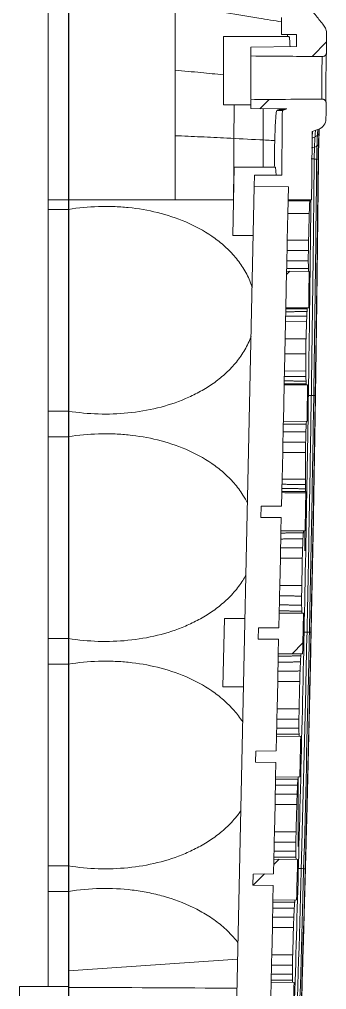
# Model space of a CAD drawing. Header units: millimetres. Extents: x -2408 to -1447, y -915 to -594.
# Drawn here: x -1478 to -1455.5, y -837.3 to -766.4 of the extents above; entities that cross this region are included whole.
import ezdxf

# ---------------------------------------------------------------- set-up
doc = ezdxf.new("R2010")
doc.units = ezdxf.units.MM
doc.layers.get('0').update_dxf_attribs({"linetype": 'CONTINUOUS'})
doc.layers.add('5', color=7, linetype='CONTINUOUS', true_color=0xffffff)

# ---------------------------------------------------------------- blocks, each defined once
blk = doc.blocks.new('HATCH9')
at = {"color": 2, "linetype": 'Continuous'}
for p, q in [((754.176, 1061.728), (755.243, 1062.795)), ((750.342, 1057.894), (751.015, 1058.567)), ((752.3, 1045.709), (752.54, 1045.95)), ((752.704, 1017.829), (753.501, 1018.627)), ((751.355, 1002.338), (751.75, 1002.733)), ((749.839, 1000.823), (750.668, 1001.652))]:
    blk.add_line(p, q, dxfattribs=at)

msp = doc.modelspace()

# ---------------------------------------------------------------- linework, layer by layer
at = {"color": 1}
msp.add_line((-1474.401, -661.446, 35), (-1474.401, -877.517, 35), dxfattribs=at)
at = {"layer": '5', "color": 7, "linetype": 'Continuous', "lineweight": 5}
for p, q in [((-1475.901, -779.594, 35), (-1475.901, -761.247, 35)), ((-1474.401, -779.594, 35), (-1474.401, -761.246, 35)), ((-1458.801, -766.25, 35), (-1458.801, -767.494, 35)), ((-1458.801, -767.494, 35), (-1457.708, -767.494, 35)), ((-1458.255, -767.645, 35), (-1463.067, -767.645, 35)), ((-1463.067, -767.645, 35), (-1463.067, -772.645, 35)), ((-1457.714, -768.38, 35), (-1461.067, -768.41, 35)), ((-1461.067, -769.061, 35), (-1461.067, -768.41, 35)), ((-1461.067, -772.91, 35), (-1461.067, -772.258, 35)), ((-1463.067, -772.645, 35), (-1461.067, -772.645, 35)), ((-1461.067, -772.91, 35), (-1458.429, -772.933, 35)), ((-1459.154, -773.05, 35), (-1459.152, -773.049, 35)), ((-1458.822, -772.929, 35), (-1459.152, -773.049, 35)), ((-1459.029, -773.054, 35), (-1458.689, -772.931, 35)), ((-1458.906, -773.051, 35), (-1458.577, -772.931, 35)), ((-1458.82, -773.052, 35), (-1458.491, -772.932, 35)), ((-1458.749, -773.049, 35), (-1458.429, -772.933, 35)), ((-1456.562, -774.594, 35), (-1456.08, -774.419, 35)), ((-1462.38, -782.194, 35), (-1462.271, -777.194, 35)), ((-1459.267, -777.194, 35), (-1462.271, -777.194, 35)), ((-1460.801, -778.603, 35), (-1460.783, -777.786, 35)), ((-1460.783, -777.786, 35), (-1458.791, -777.768, 35)), ((-1462.286, -846.786, 35), (-1460.801, -778.603, 35)), ((-1458.301, -778.625, 35), (-1460.801, -778.603, 35)), ((-1458.322, -779.59, 35), (-1458.301, -778.625, 35)), ((-1474.401, -779.594, 35), (-1475.901, -779.594, 35)), ((-1475.901, -780.281, 35), (-1475.901, -779.594, 35)), ((-1474.401, -779.594, 35), (-1474.401, -780.281, 35)), ((-1474.401, -779.594, 35), (-1466.593, -779.594, 35)), ((-1456.609, -779.575, 35), (-1458.322, -779.59, 35)), ((-1474.401, -780.281, 35), (-1475.901, -780.281, 35)), ((-1475.901, -795.032, 35), (-1475.901, -780.281, 35)), ((-1474.401, -780.281, 35), (-1474.401, -795.032, 35)), ((-1458.386, -782.542, 35), (-1458.344, -780.592, 35)), ((-1456.777, -780.585, 35), (-1458.344, -780.592, 35)), ((-1462.38, -782.194, 35), (-1460.879, -782.194, 35)), ((-1456.829, -782.535, 35), (-1458.386, -782.542, 35)), ((-1458.494, -787.49, 35), (-1458.435, -784.799, 35)), ((-1458.435, -784.799, 35), (-1456.786, -784.813, 35)), ((-1456.82, -787.475, 35), (-1458.494, -787.49, 35)), ((-1458.543, -789.744, 35), (-1458.516, -788.492, 35)), ((-1456.974, -788.485, 35), (-1458.516, -788.492, 35)), ((-1458.567, -790.844, 35), (-1458.543, -789.744, 35)), ((-1458.543, -789.744, 35), (-1457.015, -789.744, 35)), ((-1458.594, -792.096, 35), (-1458.567, -790.844, 35)), ((-1457.031, -790.844, 35), (-1458.567, -790.844, 35)), ((-1457.025, -792.103, 35), (-1458.594, -792.096, 35)), ((-1458.675, -795.79, 35), (-1458.616, -793.099, 35)), ((-1458.616, -793.099, 35), (-1456.9, -793.114, 35)), ((-1456.907, -793.582, 35), (-1456.852, -793.582, 35)), ((-1474.401, -795.032, 35), (-1475.901, -795.032, 35)), ((-1475.901, -796.906, 35), (-1475.901, -795.032, 35)), ((-1474.401, -795.032, 35), (-1474.401, -796.906, 35)), ((-1456.941, -795.775, 35), (-1458.675, -795.79, 35)), ((-1474.401, -796.906, 35), (-1475.901, -796.906, 35)), ((-1475.901, -811.657, 35), (-1475.901, -796.906, 35)), ((-1474.401, -796.906, 35), (-1474.401, -811.657, 35)), ((-1458.766, -799.996, 35), (-1458.724, -798.046, 35)), ((-1457.048, -798.054, 35), (-1458.724, -798.046, 35)), ((-1457.052, -800.004, 35), (-1458.766, -799.996, 35)), ((-1458.81, -801.972, 35), (-1458.788, -800.994, 35)), ((-1460.328, -802.803, 35), (-1460.31, -801.986, 35)), ((-1458.81, -801.972, 35), (-1460.31, -801.986, 35)), ((-1458.828, -802.816, 35), (-1460.328, -802.803, 35)), ((-1458.849, -803.79, 35), (-1458.828, -802.816, 35)), ((-1457.08, -803.774, 35), (-1458.849, -803.79, 35)), ((-1458.936, -807.794, 35), (-1458.893, -805.794, 35)), ((-1457.286, -805.794, 35), (-1458.893, -805.794, 35)), ((-1457.325, -807.794, 35), (-1458.936, -807.794, 35)), ((-1459.003, -810.872, 35), (-1458.98, -809.799, 35)), ((-1458.98, -809.799, 35), (-1457.199, -809.814, 35)), ((-1463.098, -815.194, 35), (-1462.99, -810.194, 35)), ((-1461.489, -810.194, 35), (-1462.99, -810.194, 35)), ((-1460.522, -811.703, 35), (-1460.504, -810.886, 35)), ((-1460.504, -810.886, 35), (-1459.003, -810.872, 35)), ((-1457.223, -810.982, 35), (-1457.173, -810.982, 35)), ((-1474.401, -811.657, 35), (-1475.901, -811.657, 35)), ((-1475.901, -813.531, 35), (-1475.901, -811.657, 35)), ((-1474.401, -811.657, 35), (-1474.401, -813.531, 35)), ((-1459.022, -811.716, 35), (-1460.522, -811.703, 35)), ((-1459.045, -812.79, 35), (-1459.022, -811.716, 35)), ((-1457.262, -812.774, 35), (-1459.045, -812.79, 35)), ((-1474.401, -813.531, 35), (-1475.901, -813.531, 35)), ((-1475.901, -828.282, 35), (-1475.901, -813.531, 35)), ((-1474.401, -813.531, 35), (-1474.401, -828.282, 35)), ((-1459.132, -816.794, 35), (-1459.089, -814.794, 35)), ((-1457.474, -814.794, 35), (-1459.089, -814.794, 35)), ((-1463.098, -815.194, 35), (-1461.598, -815.194, 35)), ((-1457.52, -816.794, 35), (-1459.132, -816.794, 35)), ((-1459.199, -819.872, 35), (-1459.176, -818.799, 35)), ((-1459.176, -818.799, 35), (-1457.4, -818.814, 35)), ((-1460.718, -820.703, 35), (-1460.7, -819.886, 35)), ((-1460.7, -819.886, 35), (-1459.199, -819.872, 35)), ((-1459.218, -820.716, 35), (-1460.718, -820.703, 35)), ((-1459.241, -821.79, 35), (-1459.218, -820.716, 35)), ((-1457.472, -821.774, 35), (-1459.241, -821.79, 35)), ((-1459.328, -825.794, 35), (-1459.285, -823.794, 35)), ((-1457.691, -823.794, 35), (-1459.285, -823.794, 35)), ((-1457.742, -825.794, 35), (-1459.328, -825.794, 35)), ((-1459.395, -828.872, 35), (-1459.372, -827.799, 35)), ((-1459.372, -827.799, 35), (-1457.628, -827.814, 35)), ((-1474.401, -828.282, 35), (-1475.901, -828.282, 35)), ((-1475.901, -830.156, 35), (-1475.901, -828.282, 35)), ((-1474.401, -828.282, 35), (-1474.401, -830.156, 35)), ((-1457.644, -828.38, 35), (-1457.589, -828.38, 35)), ((-1460.914, -829.703, 35), (-1460.896, -828.886, 35)), ((-1460.896, -828.886, 35), (-1459.395, -828.872, 35)), ((-1459.414, -829.716, 35), (-1460.914, -829.703, 35)), ((-1459.437, -830.79, 35), (-1459.414, -829.716, 35)), ((-1474.401, -830.156, 35), (-1475.901, -830.156, 35)), ((-1475.901, -837.094, 35), (-1475.901, -830.156, 35)), ((-1474.401, -830.156, 35), (-1474.401, -835.967, 35)), ((-1457.71, -830.775, 35), (-1459.437, -830.79, 35)), ((-1459.524, -834.794, 35), (-1459.481, -832.794, 35)), ((-1457.935, -832.794, 35), (-1459.481, -832.794, 35)), ((-1457.992, -834.794, 35), (-1459.524, -834.794, 35)), ((-1474.401, -835.967, 35), (-1462.032, -835.102, 35)), ((-1474.401, -837.167, 35), (-1474.401, -835.967, 35)), ((-1474.401, -837.094, 35), (-1478.001, -837.094, 35)), ((-1478.001, -839.594, 35), (-1478.001, -837.094, 35)), ((-1459.592, -837.872, 35), (-1459.568, -836.799, 35)), ((-1459.568, -836.799, 35), (-1457.885, -836.813, 35))]:
    msp.add_line(p, q, dxfattribs=at)
at = {"layer": '5', "color": 7, "linetype": 'Continuous'}
for p, q in [((-1455.726, -766.817, 35), (-1455.726, -766.817, 35)), ((-1455.508, -767.447, 35), (-1455.508, -767.447, 35))]:
    msp.add_line(p, q, dxfattribs=at)
at = {"layer": '5', "color": 7, "linetype": 'Continuous', "lineweight": 5}
for radius, start, end in [(2926.668, 359.620275, 359.637625), (2928.868, 359.612174, 359.638815), (2928.868, 359.516992, 359.539681), (2925.668, 359.436292, 359.528713), (2927.868, 359.401356, 359.498829), (2927.751, 359.246713, 359.298817), (2927.751, 359.084276, 359.136361), (2927.751, 358.927699, 358.981815), (2927.751, 358.751536, 358.809479), (2927.751, 358.575357, 358.633307), (2927.751, 358.399159, 358.457127), (2927.751, 358.222941, 358.280936)]:
    msp.add_arc((-4384.318, -748.984, 35), radius, start, end, dxfattribs=at)
at = {"layer": '5', "color": 7, "linetype": 'Continuous', "lineweight": 5, "extrusion": (0, 0, -1)}
msp.add_arc((4384.318, -748.984, -35), 2928.346, 180.54031, 180.567988, dxfattribs=at)
at = {"layer": '5', "color": 7, "linetype": 'Continuous', "lineweight": 5}
for points, knots in [([(-1466.633, -760.847, 35), (-1466.631, -761.085, 35), (-1466.627, -761.574, 35), (-1466.621, -762.334, 35), (-1466.615, -763.14, 35), (-1466.609, -763.994, 35), (-1466.604, -764.895, 35), (-1466.599, -765.844, 35), (-1466.596, -766.841, 35), (-1466.593, -767.886, 35), (-1466.591, -768.98, 35), (-1466.589, -770.447, 35), (-1466.589, -772.405, 35), (-1466.59, -774.651, 35), (-1466.591, -776.702, 35), (-1466.592, -778.286, 35), (-1466.593, -779.205, 35), (-1466.593, -779.594, 35)], [0, 0, 0, 0, 0.0392, 0.0808, 0.1248, 0.171198, 0.219995, 0.27119, 0.324781, 0.380768, 0.439149, 0.499923, 0.614968, 0.750293, 0.855369, 0.938606, 1, 1, 1, 1]), ([(-1458.797, -766.577, 35), (-1459.348, -766.48, 35), (-1460.676, -766.254, 35), (-1462.658, -765.941, 35), (-1464.712, -765.638, 35), (-1465.977, -765.46, 35), (-1466.605, -765.375, 35)], [0, 0, 0, 0, 0.219642, 0.524722, 0.765865, 1, 1, 1, 1]), ([(-1456.869, -765.395, 35), (-1456.671, -765.64, 35), (-1456.473, -765.885, 35), (-1456.092, -766.359, 35), (-1455.909, -766.588, 35), (-1455.726, -766.817, 35)], [0, 0, 0, 0, 0.518167, 0.518167, 1, 1, 1, 1]), ([(-1455.508, -767.447, 35), (-1455.507, -767.333, 35), (-1455.526, -767.221, 35), (-1455.6, -767.005, 35), (-1455.655, -766.907, 35), (-1455.726, -766.817, 35)], [0, 0, 0, 0, 0.5, 0.5, 1, 1, 1, 1]), ([(-1458.255, -767.645, 35), (-1458.249, -767.645, 35), (-1458.243, -767.656, 35), (-1458.226, -767.724, 35), (-1458.215, -767.812, 35), (-1458.198, -768.059, 35), (-1458.19, -768.205, 35), (-1458.184, -768.379, 35)], [0, 0, 0, 0, 0.211999, 0.211999, 0.626436, 0.626436, 1, 1, 1, 1]), ([(-1455.819, -769.107, 35), (-1455.74, -769.108, 35), (-1455.662, -769.076, 35), (-1455.55, -768.966, 35), (-1455.517, -768.889, 35), (-1455.517, -768.809, 35)], [0, 0, 0, 0, 0.5, 0.5, 1, 1, 1, 1]), ([(-1455.525, -768.874, 35), (-1455.525, -768.875, 35), (-1455.526, -768.882, 35), (-1455.533, -768.907, 35), (-1455.554, -768.957, 35), (-1455.599, -769.019, 35), (-1455.658, -769.068, 35), (-1455.702, -769.082, 35), (-1455.718, -769.086, 35)], [0, 0, 0, 0, 0.056281, 0.175633, 0.333593, 0.583659, 0.860033, 1, 1, 1, 1]), ([(-1455.523, -768.872, 35), (-1455.524, -768.889, 35), (-1455.525, -768.908, 35), (-1455.53, -769.017, 35), (-1455.534, -769.149, 35), (-1455.539, -769.398, 35), (-1455.541, -769.491, 35), (-1455.545, -769.689, 35), (-1455.546, -769.793, 35), (-1455.55, -770.015, 35), (-1455.551, -770.131, 35), (-1455.554, -770.367, 35), (-1455.555, -770.487, 35), (-1455.558, -770.853, 35), (-1455.559, -771.095, 35), (-1455.559, -771.436, 35), (-1455.559, -771.544, 35), (-1455.559, -771.748, 35), (-1455.559, -771.846, 35), (-1455.557, -772.022, 35), (-1455.557, -772.101, 35), (-1455.555, -772.242, 35), (-1455.554, -772.303, 35), (-1455.551, -772.442, 35), (-1455.548, -772.497, 35), (-1455.546, -772.511, 35)], [0, 0, 0, 0, 0.036927, 0.036927, 0.176275, 0.176275, 0.24595, 0.24595, 0.315624, 0.315624, 0.385298, 0.385298, 0.454972, 0.454972, 0.59432, 0.59432, 0.663994, 0.663994, 0.733669, 0.733669, 0.803343, 0.803343, 0.873017, 0.873017, 1, 1, 1, 1]), ([(-1461.067, -769.061, 35), (-1460.041, -769.07, 35), (-1459.015, -769.079, 35), (-1457.266, -769.095, 35), (-1456.543, -769.101, 35), (-1455.819, -769.107, 35)], [0, 0, 0, 0, 0.586508, 0.586508, 1, 1, 1, 1]), ([(-1461.067, -770.828, 35), (-1461.067, -770.723, 35), (-1461.067, -770.619, 35), (-1461.067, -770.412, 35), (-1461.067, -770.307, 35), (-1461.067, -770.106, 35), (-1461.067, -770.01, 35), (-1461.067, -769.825, 35), (-1461.067, -769.736, 35), (-1461.067, -769.493, 35), (-1461.067, -769.356, 35), (-1461.067, -769.156, 35), (-1461.067, -769.092, 35), (-1461.067, -769.064, 35), (-1461.067, -769.061, 35), (-1461.067, -769.061, 35)], [0, 0, 0, 0, 0.117102, 0.117102, 0.234203, 0.234203, 0.351305, 0.351305, 0.468406, 0.468406, 0.702609, 0.702609, 0.936812, 0.936812, 1, 1, 1, 1]), ([(-1455.852, -772.168, 35), (-1455.853, -772.146, 35), (-1455.854, -772.115, 35), (-1455.858, -771.993, 35), (-1455.859, -771.873, 35), (-1455.861, -771.652, 35), (-1455.861, -771.57, 35), (-1455.862, -771.398, 35), (-1455.862, -771.308, 35), (-1455.861, -771.022, 35), (-1455.86, -770.82, 35), (-1455.857, -770.513, 35), (-1455.856, -770.413, 35), (-1455.854, -770.215, 35), (-1455.852, -770.118, 35), (-1455.849, -769.932, 35), (-1455.847, -769.844, 35), (-1455.844, -769.679, 35), (-1455.842, -769.601, 35), (-1455.836, -769.392, 35), (-1455.832, -769.282, 35), (-1455.825, -769.142, 35), (-1455.822, -769.107, 35), (-1455.819, -769.107, 35)], [0, 0, 0, 0, 0.063229, 0.063229, 0.198405, 0.198405, 0.265993, 0.265993, 0.333582, 0.333582, 0.468758, 0.468758, 0.536347, 0.536347, 0.603935, 0.603935, 0.671523, 0.671523, 0.739111, 0.739111, 0.874288, 0.874288, 1, 1, 1, 1]), ([(-1463.066, -770.439, 35), (-1463.612, -770.385, 35), (-1464.783, -770.27, 35), (-1465.963, -770.16, 35), (-1466.593, -770.104, 35)], [0, 0, 0, 0, 0.468132, 1, 1, 1, 1]), ([(-1461.067, -772.228, 35), (-1461.067, -772.218, 35), (-1461.067, -772.207, 35), (-1461.067, -772.163, 35), (-1461.067, -772.124, 35), (-1461.067, -772.028, 35), (-1461.067, -771.969, 35), (-1461.067, -771.773, 35), (-1461.067, -771.608, 35), (-1461.067, -771.243, 35), (-1461.067, -771.038, 35), (-1461.067, -770.828, 35)], [0, 0, 0, 0, 0.071494, 0.071494, 0.226245, 0.226245, 0.380996, 0.380996, 0.690498, 0.690498, 1, 1, 1, 1]), ([(-1455.847, -772.212, 35), (-1456.862, -772.221, 35), (-1457.878, -772.23, 35), (-1459.618, -772.245, 35), (-1460.343, -772.252, 35), (-1461.067, -772.258, 35)], [0, 0, 0, 0, 0.583716, 0.583716, 1, 1, 1, 1]), ([(-1455.847, -772.212, 35), (-1455.847, -772.212, 35), (-1455.847, -772.212, 35), (-1455.849, -772.209, 35), (-1455.85, -772.199, 35), (-1455.851, -772.182, 35)], [0, 0, 0, 0, 0.138607, 0.138607, 1, 1, 1, 1]), ([(-1455.544, -772.515, 35), (-1455.543, -772.435, 35), (-1455.576, -772.356, 35), (-1455.688, -772.244, 35), (-1455.767, -772.212, 35), (-1455.847, -772.212, 35)], [0, 0, 0, 0, 0.5, 0.5, 1, 1, 1, 1]), ([(-1455.81, -772.218, 35), (-1455.802, -772.217, 35), (-1455.76, -772.218, 35), (-1455.696, -772.248, 35), (-1455.63, -772.297, 35), (-1455.589, -772.351, 35), (-1455.566, -772.399, 35), (-1455.555, -772.432, 35), (-1455.552, -772.444, 35), (-1455.551, -772.449, 35)], [0, 0, 0, 0, 0.062329, 0.308316, 0.508, 0.676963, 0.815987, 0.91869, 1, 1, 1, 1]), ([(-1462.284, -772.643, 35), (-1462.285, -773.194, 35), (-1462.289, -774.642, 35), (-1462.302, -776.94, 35), (-1462.314, -778.686, 35), (-1462.322, -779.533, 35)], [0, 0, 0, 0, 0.240551, 0.632236, 1, 1, 1, 1]), ([(-1460.15, -772.917, 35), (-1460.149, -773.42, 35), (-1460.149, -774.799, 35), (-1460.156, -776.226, 35), (-1460.162, -777.149, 35), (-1460.162, -777.194, 35)], [0, 0, 0, 0, 0.35371, 0.968378, 1, 1, 1, 1]), ([(-1459.33, -776.589, 35), (-1459.327, -776.355, 35), (-1459.324, -776.125, 35), (-1459.316, -775.673, 35), (-1459.311, -775.449, 35), (-1459.299, -775.021, 35), (-1459.293, -774.818, 35), (-1459.278, -774.431, 35), (-1459.27, -774.249, 35), (-1459.254, -773.923, 35), (-1459.245, -773.777, 35), (-1459.226, -773.52, 35), (-1459.217, -773.411, 35), (-1459.198, -773.235, 35), (-1459.189, -773.166, 35), (-1459.176, -773.104, 35), (-1459.173, -773.092, 35), (-1459.17, -773.081, 35)], [0, 0, 0, 0, 0.136406, 0.136406, 0.272812, 0.272812, 0.409217, 0.409217, 0.545623, 0.545623, 0.682029, 0.682029, 0.818435, 0.818435, 0.95484, 0.95484, 1, 1, 1, 1]), ([(-1459.152, -773.049, 35), (-1459.051, -773.049, 35), (-1458.884, -773.049, 35), (-1458.783, -773.049, 35), (-1458.749, -773.049, 35), (-1458.749, -773.049, 35)], [0, 0, 0, 0, 0.497391, 0.994781, 1, 1, 1, 1]), ([(-1456.08, -774.419, 35), (-1455.927, -774.363, 35), (-1455.794, -774.262, 35), (-1455.607, -773.998, 35), (-1455.555, -773.837, 35), (-1455.554, -773.675, 35)], [0, 0, 0, 0, 0.5, 0.5, 1, 1, 1, 1]), ([(-1456.047, -774.514, 35), (-1456.043, -774.583, 35), (-1456.066, -774.715, 35), (-1456.193, -774.884, 35), (-1456.374, -775, 35), (-1456.504, -775.045, 35), (-1456.572, -775.061, 35)], [0, 0, 0, 0, 0.275111, 0.564688, 0.790763, 1, 1, 1, 1]), ([(-1456.526, -774.58, 35), (-1456.531, -774.615, 35), (-1456.545, -774.723, 35), (-1456.558, -774.868, 35), (-1456.566, -774.973, 35)], [0, 0, 0, 0, 0.365516, 1, 1, 1, 1]), ([(-1456.315, -774.483, 35), (-1456.323, -774.54, 35), (-1456.342, -774.718, 35), (-1456.368, -775.092, 35), (-1456.391, -775.582, 35), (-1456.406, -776.088, 35), (-1456.412, -776.437, 35), (-1456.415, -776.617, 35)], [0, 0, 0, 0, 0.16151, 0.411594, 0.607935, 0.803973, 1, 1, 1, 1]), ([(-1456.15, -774.433, 35), (-1456.156, -774.495, 35), (-1456.17, -774.668, 35), (-1456.191, -775.022, 35), (-1456.212, -775.502, 35), (-1456.228, -776.049, 35), (-1456.234, -776.426, 35), (-1456.236, -776.621, 35)], [0, 0, 0, 0, 0.143216, 0.350632, 0.567385, 0.783735, 1, 1, 1, 1]), ([(-1456.057, -774.419, 35), (-1456.058, -774.432, 35), (-1456.067, -774.567, 35), (-1456.084, -774.872, 35), (-1456.104, -775.398, 35), (-1456.12, -775.998, 35), (-1456.126, -776.411, 35), (-1456.128, -776.624, 35)], [0, 0, 0, 0, 0.025249, 0.261238, 0.507845, 0.753988, 1, 1, 1, 1]), ([(-1456.039, -774.386, 35), (-1456.041, -774.433, 35), (-1456.051, -774.612, 35), (-1456.066, -774.966, 35), (-1456.08, -775.393, 35), (-1456.088, -775.753, 35), (-1456.094, -776.03, 35), (-1456.098, -776.313, 35), (-1456.1, -776.503, 35), (-1456.101, -776.599, 35)], [0, 0, 0, 0, 0.085583, 0.314954, 0.544825, 0.659128, 0.77236, 0.88562, 1, 1, 1, 1]), ([(-1459.302, -775.251, 35), (-1459.67, -775.23, 35), (-1460.831, -775.166, 35), (-1462.636, -775.074, 35), (-1464.7, -774.976, 35), (-1465.964, -774.919, 35), (-1466.59, -774.892, 35)], [0, 0, 0, 0, 0.153689, 0.48476, 0.745679, 1, 1, 1, 1]), ([(-1456.082, -775.486, 35), (-1456.078, -775.523, 35), (-1456.101, -775.594, 35), (-1456.229, -775.683, 35), (-1456.41, -775.744, 35), (-1456.54, -775.766, 35), (-1456.608, -775.774, 35)], [0, 0, 0, 0, 0.275108, 0.564684, 0.790759, 1, 1, 1, 1]), ([(-1456.414, -776.596, 35), (-1456.475, -783.054, 35), (-1456.64, -795.971, 35), (-1456.988, -813.96, 35), (-1457.404, -830.425, 35), (-1457.709, -840.433, 35), (-1457.872, -845.367, 35)], [0, 0, 0, 0, 0.28168, 0.56336, 0.78468, 1, 1, 1, 1]), ([(-1456.236, -776.597, 35), (-1456.297, -783.056, 35), (-1456.461, -795.974, 35), (-1456.809, -813.964, 35), (-1457.225, -830.43, 35), (-1457.53, -840.438, 35), (-1457.693, -845.373, 35)], [0, 0, 0, 0, 0.28168, 0.56336, 0.78468, 1, 1, 1, 1]), ([(-1456.128, -776.598, 35), (-1456.189, -783.058, 35), (-1456.353, -795.975, 35), (-1456.702, -813.966, 35), (-1457.117, -830.433, 35), (-1457.422, -840.442, 35), (-1457.586, -845.377, 35)], [0, 0, 0, 0, 0.28168, 0.56336, 0.78468, 1, 1, 1, 1]), ([(-1457.564, -845.377, 35), (-1457.539, -844.617, 35), (-1457.487, -843.029, 35), (-1457.412, -840.682, 35), (-1457.342, -838.406, 35), (-1457.28, -836.339, 35), (-1457.225, -834.48, 35), (-1457.177, -832.83, 35), (-1457.135, -831.347, 35), (-1457.097, -829.975, 35), (-1457.06, -828.641, 35), (-1457.024, -827.314, 35), (-1456.989, -825.973, 35), (-1456.93, -823.709, 35), (-1456.849, -820.517, 35), (-1456.752, -816.402, 35), (-1456.667, -812.605, 35), (-1456.594, -809.132, 35), (-1456.531, -805.994, 35), (-1456.473, -802.922, 35), (-1456.42, -799.977, 35), (-1456.383, -797.786, 35), (-1456.358, -796.253, 35), (-1456.342, -795.27, 35), (-1456.325, -794.154, 35), (-1456.306, -792.897, 35), (-1456.285, -791.5, 35), (-1456.263, -789.963, 35), (-1456.239, -788.222, 35), (-1456.214, -786.268, 35), (-1456.187, -784.091, 35), (-1456.159, -781.745, 35), (-1456.132, -779.228, 35), (-1456.115, -777.494, 35), (-1456.107, -776.599, 35)], [0, 0, 0, 0, 0.033169, 0.069303, 0.102401, 0.132464, 0.159491, 0.183482, 0.204438, 0.224205, 0.24332, 0.262625, 0.282119, 0.301803, 0.361399, 0.42134, 0.481281, 0.527054, 0.572827, 0.618133, 0.661022, 0.701281, 0.7137, 0.727892, 0.744123, 0.762393, 0.782701, 0.805049, 0.829435, 0.858614, 0.89026, 0.924373, 0.960953, 1, 1, 1, 1]), ([(-1459.267, -777.194, 35), (-1459.262, -777.194, 35), (-1459.256, -777.205, 35), (-1459.246, -777.246, 35), (-1459.242, -777.272, 35), (-1459.234, -777.342, 35), (-1459.23, -777.385, 35), (-1459.219, -777.525, 35), (-1459.213, -777.635, 35), (-1459.208, -777.767, 35)], [0, 0, 0, 0, 0.23338, 0.23338, 0.437454, 0.437454, 0.641528, 0.641528, 1, 1, 1, 1]), ([(-1458.322, -779.59, 35), (-1458.322, -779.59, 35), (-1458.323, -779.614, 35), (-1458.324, -779.705, 35), (-1458.326, -779.773, 35), (-1458.33, -779.946, 35), (-1458.332, -780.055, 35), (-1458.338, -780.303, 35), (-1458.341, -780.44, 35), (-1458.344, -780.592, 35)], [0, 0, 0, 0, 0.25, 0.25, 0.5, 0.5, 0.75, 0.75, 1, 1, 1, 1]), ([(-1456.657, -779.576, 35), (-1456.731, -786.735, 35), (-1456.941, -801.58, 35), (-1457.417, -823.509, 35), (-1457.85, -838.277, 35), (-1458.083, -845.36, 35)], [0, 0, 0, 0, 0.326391, 0.676892, 1, 1, 1, 1]), ([(-1456.724, -779.576, 35), (-1456.728, -779.576, 35), (-1456.732, -779.601, 35), (-1456.741, -779.695, 35), (-1456.746, -779.764, 35), (-1456.756, -779.94, 35), (-1456.76, -780.048, 35), (-1456.769, -780.294, 35), (-1456.773, -780.431, 35), (-1456.777, -780.585, 35)], [0, 0, 0, 0, 0.25, 0.25, 0.5, 0.5, 0.75, 0.75, 1, 1, 1, 1]), ([(-1460.947, -786.018, 35), (-1460.999, -785.848, 35), (-1461.06, -785.68, 35), (-1461.266, -785.178, 35), (-1461.437, -784.85, 35), (-1461.828, -784.232, 35), (-1462.046, -783.942, 35), (-1462.522, -783.396, 35), (-1462.78, -783.139, 35), (-1463.331, -782.658, 35), (-1463.618, -782.438, 35), (-1464.511, -781.826, 35), (-1465.148, -781.485, 35), (-1466.493, -780.912, 35), (-1467.181, -780.689, 35), (-1468.585, -780.343, 35), (-1469.299, -780.222, 35), (-1470.39, -780.111, 35), (-1470.757, -780.086, 35), (-1471.488, -780.061, 35), (-1471.853, -780.06, 35), (-1472.947, -780.094, 35), (-1473.675, -780.163, 35), (-1474.401, -780.281, 35)], [0, 0, 0, 0, 0.033478, 0.033478, 0.102516, 0.102516, 0.171553, 0.171553, 0.24059, 0.24059, 0.309627, 0.309627, 0.447702, 0.447702, 0.585776, 0.585776, 0.723851, 0.723851, 0.792888, 0.792888, 0.861925, 0.861925, 1, 1, 1, 1]), ([(-1458.386, -782.542, 35), (-1458.389, -782.657, 35), (-1458.391, -782.778, 35), (-1458.397, -783.031, 35), (-1458.4, -783.163, 35), (-1458.406, -783.424, 35), (-1458.408, -783.557, 35), (-1458.414, -783.81, 35), (-1458.417, -783.932, 35), (-1458.424, -784.275, 35), (-1458.428, -784.464, 35), (-1458.432, -784.662, 35), (-1458.434, -784.712, 35), (-1458.435, -784.781, 35), (-1458.435, -784.799, 35), (-1458.435, -784.799, 35)], [0, 0, 0, 0, 0.125, 0.125, 0.25, 0.25, 0.375, 0.375, 0.5, 0.5, 0.75, 0.75, 0.875, 0.875, 1, 1, 1, 1]), ([(-1456.829, -782.535, 35), (-1456.833, -782.651, 35), (-1456.835, -782.773, 35), (-1456.84, -783.029, 35), (-1456.842, -783.162, 35), (-1456.845, -783.426, 35), (-1456.846, -783.56, 35), (-1456.848, -783.815, 35), (-1456.848, -783.938, 35), (-1456.847, -784.168, 35), (-1456.846, -784.272, 35), (-1456.843, -784.457, 35), (-1456.841, -784.538, 35), (-1456.836, -784.67, 35), (-1456.834, -784.723, 35), (-1456.828, -784.793, 35), (-1456.825, -784.813, 35), (-1456.821, -784.813, 35)], [0, 0, 0, 0, 0.125, 0.125, 0.25, 0.25, 0.375, 0.375, 0.5, 0.5, 0.625, 0.625, 0.75, 0.75, 0.875, 0.875, 1, 1, 1, 1]), ([(-1456.908, -787.476, 35), (-1456.913, -787.476, 35), (-1456.919, -787.501, 35), (-1456.93, -787.595, 35), (-1456.936, -787.665, 35), (-1456.947, -787.84, 35), (-1456.953, -787.948, 35), (-1456.964, -788.194, 35), (-1456.97, -788.331, 35), (-1456.974, -788.485, 35)], [0, 0, 0, 0, 0.25, 0.25, 0.5, 0.5, 0.75, 0.75, 1, 1, 1, 1]), ([(-1458.494, -787.49, 35), (-1458.494, -787.49, 35), (-1458.495, -787.514, 35), (-1458.497, -787.605, 35), (-1458.498, -787.673, 35), (-1458.502, -787.846, 35), (-1458.504, -787.955, 35), (-1458.51, -788.203, 35), (-1458.513, -788.34, 35), (-1458.516, -788.492, 35)], [0, 0, 0, 0, 0.25, 0.25, 0.5, 0.5, 0.75, 0.75, 1, 1, 1, 1]), ([(-1474.401, -795.032, 35), (-1473.674, -795.151, 35), (-1472.948, -795.22, 35), (-1471.498, -795.264, 35), (-1470.773, -795.24, 35), (-1469.324, -795.095, 35), (-1468.597, -794.973, 35), (-1467.189, -794.627, 35), (-1466.502, -794.404, 35), (-1465.502, -793.98, 35), (-1465.173, -793.823, 35), (-1464.532, -793.476, 35), (-1464.222, -793.289, 35), (-1463.625, -792.881, 35), (-1463.338, -792.661, 35), (-1462.791, -792.184, 35), (-1462.53, -791.925, 35), (-1462.051, -791.378, 35), (-1461.833, -791.088, 35), (-1461.443, -790.474, 35), (-1461.27, -790.145, 35), (-1461.095, -789.721, 35), (-1461.062, -789.634, 35), (-1461.03, -789.547, 35)], [0, 0, 0, 0, 0.140312, 0.140312, 0.280623, 0.280623, 0.420935, 0.420935, 0.561246, 0.561246, 0.631402, 0.631402, 0.701558, 0.701558, 0.771713, 0.771713, 0.841869, 0.841869, 0.912025, 0.912025, 0.982181, 0.982181, 1, 1, 1, 1]), ([(-1457.015, -789.744, 35), (-1457.018, -789.828, 35), (-1457.02, -789.917, 35), (-1457.025, -790.102, 35), (-1457.026, -790.199, 35), (-1457.029, -790.39, 35), (-1457.03, -790.487, 35), (-1457.031, -790.672, 35), (-1457.031, -790.76, 35), (-1457.031, -790.844, 35)], [0, 0, 0, 0, 0.25, 0.25, 0.5, 0.5, 0.75, 0.75, 1, 1, 1, 1]), ([(-1458.594, -792.096, 35), (-1458.598, -792.249, 35), (-1458.601, -792.387, 35), (-1458.606, -792.633, 35), (-1458.608, -792.741, 35), (-1458.612, -792.915, 35), (-1458.614, -792.984, 35), (-1458.616, -793.075, 35), (-1458.616, -793.099, 35), (-1458.616, -793.099, 35)], [0, 0, 0, 0, 0.25, 0.25, 0.5, 0.5, 0.75, 0.75, 1, 1, 1, 1]), ([(-1457.025, -792.103, 35), (-1457.025, -792.257, 35), (-1457.024, -792.395, 35), (-1457.019, -792.642, 35), (-1457.017, -792.75, 35), (-1457.01, -792.925, 35), (-1457.006, -792.995, 35), (-1456.997, -793.088, 35), (-1456.993, -793.113, 35), (-1456.988, -793.113, 35)], [0, 0, 0, 0, 0.25, 0.25, 0.5, 0.5, 0.75, 0.75, 1, 1, 1, 1]), ([(-1456.316, -793.9, 35), (-1456.312, -793.9, 35), (-1456.335, -793.899, 35), (-1456.463, -793.897, 35), (-1456.644, -793.894, 35), (-1456.773, -793.893, 35), (-1456.842, -793.891, 35)], [0, 0, 0, 0, 0.275113, 0.564689, 0.790763, 1, 1, 1, 1]), ([(-1458.675, -795.79, 35), (-1458.675, -795.79, 35), (-1458.675, -795.808, 35), (-1458.677, -795.876, 35), (-1458.678, -795.927, 35), (-1458.681, -796.058, 35), (-1458.682, -796.138, 35), (-1458.686, -796.323, 35), (-1458.689, -796.429, 35), (-1458.694, -796.657, 35), (-1458.696, -796.778, 35), (-1458.702, -797.032, 35), (-1458.705, -797.163, 35), (-1458.71, -797.425, 35), (-1458.713, -797.557, 35), (-1458.719, -797.81, 35), (-1458.722, -797.933, 35), (-1458.724, -798.046, 35)], [0, 0, 0, 0, 0.125, 0.125, 0.25, 0.25, 0.375, 0.375, 0.5, 0.5, 0.625, 0.625, 0.75, 0.75, 0.875, 0.875, 1, 1, 1, 1]), ([(-1456.976, -795.775, 35), (-1456.979, -795.775, 35), (-1456.983, -795.794, 35), (-1456.991, -795.865, 35), (-1456.995, -795.917, 35), (-1457.003, -796.049, 35), (-1457.008, -796.131, 35), (-1457.016, -796.315, 35), (-1457.02, -796.419, 35), (-1457.027, -796.65, 35), (-1457.03, -796.772, 35), (-1457.037, -797.029, 35), (-1457.039, -797.161, 35), (-1457.044, -797.425, 35), (-1457.045, -797.559, 35), (-1457.048, -797.814, 35), (-1457.048, -797.938, 35), (-1457.048, -798.054, 35)], [0, 0, 0, 0, 0.125, 0.125, 0.25, 0.25, 0.375, 0.375, 0.5, 0.5, 0.625, 0.625, 0.75, 0.75, 0.875, 0.875, 1, 1, 1, 1]), ([(-1461.293, -801.772, 35), (-1461.395, -801.564, 35), (-1461.509, -801.361, 35), (-1461.828, -800.857, 35), (-1462.046, -800.567, 35), (-1462.522, -800.021, 35), (-1462.78, -799.764, 35), (-1463.331, -799.283, 35), (-1463.618, -799.063, 35), (-1464.511, -798.451, 35), (-1465.148, -798.11, 35), (-1466.493, -797.537, 35), (-1467.181, -797.314, 35), (-1468.585, -796.968, 35), (-1469.299, -796.847, 35), (-1470.39, -796.736, 35), (-1470.757, -796.711, 35), (-1471.488, -796.686, 35), (-1471.853, -796.685, 35), (-1472.947, -796.719, 35), (-1473.675, -796.788, 35), (-1474.401, -796.906, 35)], [0, 0, 0, 0, 0.046337, 0.046337, 0.119695, 0.119695, 0.193054, 0.193054, 0.266413, 0.266413, 0.41313, 0.41313, 0.559848, 0.559848, 0.706565, 0.706565, 0.779924, 0.779924, 0.853283, 0.853283, 1, 1, 1, 1]), ([(-1458.766, -799.996, 35), (-1458.77, -800.149, 35), (-1458.773, -800.287, 35), (-1458.778, -800.533, 35), (-1458.781, -800.642, 35), (-1458.784, -800.816, 35), (-1458.786, -800.884, 35), (-1458.788, -800.964, 35), (-1458.788, -800.986, 35), (-1458.788, -800.994, 35)], [0, 0, 0, 0, 0.266229, 0.266229, 0.532458, 0.532458, 0.798687, 0.798687, 1, 1, 1, 1]), ([(-1457.052, -800.004, 35), (-1457.052, -800.158, 35), (-1457.052, -800.296, 35), (-1457.049, -800.543, 35), (-1457.048, -800.651, 35), (-1457.043, -800.826, 35), (-1457.041, -800.896, 35), (-1457.035, -800.978, 35), (-1457.032, -801.001, 35), (-1457.029, -801.01, 35)], [0, 0, 0, 0, 0.265994, 0.265994, 0.531988, 0.531988, 0.797982, 0.797982, 1, 1, 1, 1]), ([(-1458.788, -800.994, 35), (-1458.495, -800.997, 35), (-1458.201, -801, 35), (-1457.615, -801.005, 35), (-1457.322, -801.007, 35), (-1457.029, -801.01, 35)], [0, 0, 0, 0, 0.500846, 0.500846, 1, 1, 1, 1]), ([(-1458.849, -803.79, 35), (-1458.849, -803.79, 35), (-1458.849, -803.804, 35), (-1458.851, -803.856, 35), (-1458.851, -803.894, 35), (-1458.855, -804.045, 35), (-1458.858, -804.194, 35), (-1458.87, -804.749, 35), (-1458.881, -805.272, 35), (-1458.893, -805.794, 35)], [0, 0, 0, 0, 0.125, 0.125, 0.25, 0.25, 0.5, 0.5, 1, 1, 1, 1]), ([(-1457.184, -803.775, 35), (-1457.188, -803.775, 35), (-1457.192, -803.789, 35), (-1457.201, -803.841, 35), (-1457.206, -803.881, 35), (-1457.215, -803.982, 35), (-1457.22, -804.043, 35), (-1457.23, -804.189, 35), (-1457.235, -804.273, 35), (-1457.258, -804.738, 35), (-1457.276, -805.261, 35), (-1457.286, -805.794, 35)], [0, 0, 0, 0, 0.125, 0.125, 0.25, 0.25, 0.375, 0.375, 0.5, 0.5, 1, 1, 1, 1]), ([(-1474.401, -811.657, 35), (-1473.674, -811.776, 35), (-1472.948, -811.845, 35), (-1471.498, -811.889, 35), (-1470.773, -811.865, 35), (-1469.324, -811.72, 35), (-1468.597, -811.598, 35), (-1467.189, -811.252, 35), (-1466.502, -811.029, 35), (-1465.502, -810.605, 35), (-1465.173, -810.448, 35), (-1464.532, -810.101, 35), (-1464.222, -809.914, 35), (-1463.625, -809.506, 35), (-1463.338, -809.286, 35), (-1462.791, -808.809, 35), (-1462.53, -808.55, 35), (-1462.051, -808.003, 35), (-1461.833, -807.713, 35), (-1461.563, -807.288, 35), (-1461.491, -807.166, 35), (-1461.423, -807.042, 35)], [0, 0, 0, 0, 0.149423, 0.149423, 0.298846, 0.298846, 0.448269, 0.448269, 0.597692, 0.597692, 0.672403, 0.672403, 0.747115, 0.747115, 0.821826, 0.821826, 0.896538, 0.896538, 0.971249, 0.971249, 1, 1, 1, 1]), ([(-1458.936, -807.794, 35), (-1458.939, -807.925, 35), (-1458.942, -808.058, 35), (-1458.948, -808.314, 35), (-1458.95, -808.439, 35), (-1458.958, -808.802, 35), (-1458.963, -809.029, 35), (-1458.975, -809.582, 35), (-1458.98, -809.798, 35), (-1458.98, -809.799, 35)], [0, 0, 0, 0, 0.125, 0.125, 0.25, 0.25, 0.5, 0.5, 1, 1, 1, 1]), ([(-1457.325, -807.794, 35), (-1457.328, -807.928, 35), (-1457.33, -808.058, 35), (-1457.334, -808.316, 35), (-1457.335, -808.444, 35), (-1457.337, -808.688, 35), (-1457.337, -808.804, 35), (-1457.337, -809.024, 35), (-1457.336, -809.128, 35), (-1457.331, -809.593, 35), (-1457.319, -809.813, 35), (-1457.303, -809.813, 35)], [0, 0, 0, 0, 0.125, 0.125, 0.25, 0.25, 0.375, 0.375, 0.5, 0.5, 1, 1, 1, 1]), ([(-1456.632, -811.199, 35), (-1456.629, -811.199, 35), (-1456.652, -811.198, 35), (-1456.779, -811.196, 35), (-1456.96, -811.192, 35), (-1457.09, -811.189, 35), (-1457.158, -811.188, 35)], [0, 0, 0, 0, 0.275113, 0.564689, 0.790763, 1, 1, 1, 1]), ([(-1459.045, -812.79, 35), (-1459.045, -812.79, 35), (-1459.045, -812.804, 35), (-1459.047, -812.856, 35), (-1459.047, -812.894, 35), (-1459.051, -813.045, 35), (-1459.054, -813.194, 35), (-1459.066, -813.749, 35), (-1459.077, -814.272, 35), (-1459.089, -814.794, 35)], [0, 0, 0, 0, 0.125, 0.125, 0.25, 0.25, 0.5, 0.5, 1, 1, 1, 1]), ([(-1457.366, -812.775, 35), (-1457.37, -812.775, 35), (-1457.375, -812.789, 35), (-1457.383, -812.841, 35), (-1457.388, -812.881, 35), (-1457.398, -812.982, 35), (-1457.403, -813.043, 35), (-1457.413, -813.189, 35), (-1457.418, -813.273, 35), (-1457.443, -813.738, 35), (-1457.462, -814.261, 35), (-1457.474, -814.794, 35)], [0, 0, 0, 0, 0.125, 0.125, 0.25, 0.25, 0.375, 0.375, 0.5, 0.5, 1, 1, 1, 1]), ([(-1461.654, -817.757, 35), (-1461.844, -817.461, 35), (-1462.055, -817.182, 35), (-1462.522, -816.646, 35), (-1462.78, -816.389, 35), (-1463.331, -815.908, 35), (-1463.618, -815.688, 35), (-1464.511, -815.076, 35), (-1465.148, -814.735, 35), (-1466.493, -814.162, 35), (-1467.181, -813.939, 35), (-1468.585, -813.593, 35), (-1469.299, -813.472, 35), (-1470.39, -813.361, 35), (-1470.757, -813.336, 35), (-1471.488, -813.311, 35), (-1471.853, -813.31, 35), (-1472.947, -813.344, 35), (-1473.675, -813.413, 35), (-1474.401, -813.531, 35)], [0, 0, 0, 0, 0.074324, 0.074324, 0.151464, 0.151464, 0.228603, 0.228603, 0.382883, 0.382883, 0.537162, 0.537162, 0.691441, 0.691441, 0.768581, 0.768581, 0.845721, 0.845721, 1, 1, 1, 1]), ([(-1459.132, -816.794, 35), (-1459.135, -816.925, 35), (-1459.138, -817.058, 35), (-1459.144, -817.314, 35), (-1459.146, -817.439, 35), (-1459.154, -817.802, 35), (-1459.159, -818.029, 35), (-1459.171, -818.582, 35), (-1459.176, -818.798, 35), (-1459.176, -818.799, 35)], [0, 0, 0, 0, 0.125, 0.125, 0.25, 0.25, 0.5, 0.5, 1, 1, 1, 1]), ([(-1457.52, -816.794, 35), (-1457.523, -816.928, 35), (-1457.526, -817.058, 35), (-1457.53, -817.316, 35), (-1457.532, -817.444, 35), (-1457.534, -817.688, 35), (-1457.535, -817.804, 35), (-1457.535, -818.024, 35), (-1457.535, -818.128, 35), (-1457.531, -818.593, 35), (-1457.52, -818.813, 35), (-1457.504, -818.813, 35)], [0, 0, 0, 0, 0.125, 0.125, 0.25, 0.25, 0.375, 0.375, 0.5, 0.5, 1, 1, 1, 1]), ([(-1459.241, -821.79, 35), (-1459.241, -821.79, 35), (-1459.242, -821.804, 35), (-1459.243, -821.856, 35), (-1459.243, -821.894, 35), (-1459.247, -822.045, 35), (-1459.25, -822.194, 35), (-1459.262, -822.749, 35), (-1459.274, -823.272, 35), (-1459.285, -823.794, 35)], [0, 0, 0, 0, 0.125, 0.125, 0.25, 0.25, 0.5, 0.5, 1, 1, 1, 1]), ([(-1457.576, -821.775, 35), (-1457.58, -821.775, 35), (-1457.585, -821.789, 35), (-1457.594, -821.842, 35), (-1457.599, -821.881, 35), (-1457.609, -821.982, 35), (-1457.614, -822.043, 35), (-1457.624, -822.189, 35), (-1457.63, -822.274, 35), (-1457.656, -822.738, 35), (-1457.677, -823.261, 35), (-1457.691, -823.794, 35)], [0, 0, 0, 0, 0.125, 0.125, 0.25, 0.25, 0.375, 0.375, 0.5, 0.5, 1, 1, 1, 1]), ([(-1474.401, -828.282, 35), (-1473.674, -828.401, 35), (-1472.948, -828.47, 35), (-1471.498, -828.514, 35), (-1470.773, -828.49, 35), (-1469.324, -828.345, 35), (-1468.597, -828.223, 35), (-1467.189, -827.877, 35), (-1466.502, -827.654, 35), (-1465.502, -827.23, 35), (-1465.173, -827.073, 35), (-1464.532, -826.726, 35), (-1464.222, -826.539, 35), (-1463.625, -826.131, 35), (-1463.338, -825.911, 35), (-1462.791, -825.434, 35), (-1462.53, -825.175, 35), (-1462.116, -824.702, 35), (-1461.953, -824.495, 35), (-1461.802, -824.278, 35)], [0, 0, 0, 0, 0.15714, 0.15714, 0.31428, 0.31428, 0.47142, 0.47142, 0.62856, 0.62856, 0.70713, 0.70713, 0.7857, 0.7857, 0.86427, 0.86427, 0.94284, 0.94284, 1, 1, 1, 1]), ([(-1459.328, -825.794, 35), (-1459.331, -825.925, 35), (-1459.334, -826.058, 35), (-1459.34, -826.314, 35), (-1459.342, -826.439, 35), (-1459.35, -826.802, 35), (-1459.355, -827.029, 35), (-1459.367, -827.582, 35), (-1459.372, -827.798, 35), (-1459.372, -827.799, 35)], [0, 0, 0, 0, 0.125, 0.125, 0.25, 0.25, 0.5, 0.5, 1, 1, 1, 1]), ([(-1457.742, -825.794, 35), (-1457.746, -825.928, 35), (-1457.749, -826.058, 35), (-1457.754, -826.316, 35), (-1457.756, -826.444, 35), (-1457.759, -826.688, 35), (-1457.76, -826.804, 35), (-1457.761, -827.024, 35), (-1457.761, -827.128, 35), (-1457.759, -827.593, 35), (-1457.749, -827.813, 35), (-1457.733, -827.813, 35)], [0, 0, 0, 0, 0.125, 0.125, 0.25, 0.25, 0.375, 0.375, 0.5, 0.5, 1, 1, 1, 1]), ([(-1457.051, -828.496, 35), (-1457.047, -828.496, 35), (-1457.07, -828.495, 35), (-1457.198, -828.492, 35), (-1457.379, -828.487, 35), (-1457.508, -828.483, 35), (-1457.577, -828.482, 35)], [0, 0, 0, 0, 0.275113, 0.564689, 0.790763, 1, 1, 1, 1]), ([(-1462.008, -833.88, 35), (-1462.15, -833.696, 35), (-1462.301, -833.519, 35), (-1462.726, -833.065, 35), (-1463.01, -832.803, 35), (-1463.61, -832.316, 35), (-1463.926, -832.092, 35), (-1464.586, -831.679, 35), (-1464.929, -831.491, 35), (-1465.974, -830.982, 35), (-1466.698, -830.715, 35), (-1467.82, -830.401, 35), (-1468.201, -830.311, 35), (-1468.969, -830.161, 35), (-1469.354, -830.101, 35), (-1470.51, -829.963, 35), (-1471.284, -829.926, 35), (-1472.839, -829.959, 35), (-1473.624, -830.029, 35), (-1474.401, -830.156, 35)], [0, 0, 0, 0, 0.051182, 0.051182, 0.137438, 0.137438, 0.223694, 0.223694, 0.30995, 0.30995, 0.482463, 0.482463, 0.568719, 0.568719, 0.654975, 0.654975, 0.827488, 0.827488, 1, 1, 1, 1]), ([(-1459.437, -830.79, 35), (-1459.437, -830.79, 35), (-1459.438, -830.804, 35), (-1459.439, -830.856, 35), (-1459.44, -830.894, 35), (-1459.443, -831.045, 35), (-1459.446, -831.194, 35), (-1459.458, -831.749, 35), (-1459.47, -832.272, 35), (-1459.481, -832.794, 35)], [0, 0, 0, 0, 0.125, 0.125, 0.25, 0.25, 0.5, 0.5, 1, 1, 1, 1]), ([(-1457.814, -830.776, 35), (-1457.818, -830.776, 35), (-1457.822, -830.79, 35), (-1457.832, -830.842, 35), (-1457.837, -830.881, 35), (-1457.847, -830.982, 35), (-1457.852, -831.044, 35), (-1457.863, -831.189, 35), (-1457.869, -831.274, 35), (-1457.897, -831.738, 35), (-1457.919, -832.261, 35), (-1457.935, -832.794, 35)], [0, 0, 0, 0, 0.125, 0.125, 0.25, 0.25, 0.375, 0.375, 0.5, 0.5, 1, 1, 1, 1]), ([(-1459.524, -834.794, 35), (-1459.527, -834.925, 35), (-1459.53, -835.058, 35), (-1459.536, -835.314, 35), (-1459.539, -835.439, 35), (-1459.546, -835.802, 35), (-1459.551, -836.029, 35), (-1459.563, -836.582, 35), (-1459.568, -836.798, 35), (-1459.568, -836.799, 35)], [0, 0, 0, 0, 0.125, 0.125, 0.25, 0.25, 0.5, 0.5, 1, 1, 1, 1]), ([(-1457.992, -834.794, 35), (-1457.996, -834.927, 35), (-1458, -835.058, 35), (-1458.006, -835.316, 35), (-1458.008, -835.443, 35), (-1458.012, -835.688, 35), (-1458.013, -835.804, 35), (-1458.015, -836.024, 35), (-1458.016, -836.128, 35), (-1458.015, -836.593, 35), (-1458.005, -836.812, 35), (-1457.989, -836.812, 35)], [0, 0, 0, 0, 0.125, 0.125, 0.25, 0.25, 0.375, 0.375, 0.5, 0.5, 1, 1, 1, 1])]:
    msp.add_open_spline(points, degree=3, knots=knots, dxfattribs=at)
for points, degree in [([(-1458.368, -767.494, 35), (-1458.368, -767.544, 35), (-1458.368, -767.595, 35), (-1458.368, -767.645, 35)], 3), ([(-1458.823, -772.929, 35), (-1459.155, -773.05, 35)], 1), ([(-1458.782, -773.029, 35), (-1458.792, -773.002, 35), (-1458.819, -772.928, 35)], 2), ([(-1456.562, -774.596, 35), (-1456.536, -774.587, 35), (-1456.51, -774.579, 35)], 2), ([(-1459.335, -777.194, 35), (-1459.333, -776.992, 35), (-1459.331, -776.791, 35), (-1459.33, -776.589, 35)], 3), ([(-1462.32, -779.594, 35), (-1463.735, -779.594, 35), (-1465.161, -779.594, 35), (-1466.593, -779.594, 35)], 3), ([(-1458.333, -779.66, 35), (-1457.524, -779.654, 35), (-1456.716, -779.649, 35)], 2), ([(-1456.777, -780.585, 35), (-1456.783, -780.802, 35), (-1456.794, -781.235, 35), (-1456.812, -781.885, 35), (-1456.823, -782.319, 35), (-1456.829, -782.535, 35)], 3), ([(-1458.412, -783.28, 35), (-1457.628, -783.281, 35), (-1456.843, -783.282, 35)], 2), ([(-1458.441, -784.593, 35), (-1457.64, -784.597, 35), (-1456.838, -784.601, 35)], 2), ([(-1458.429, -784.038, 35), (-1457.638, -784.042, 35), (-1456.847, -784.045, 35)], 2), ([(-1458.517, -788.085, 35), (-1457.738, -788.081, 35), (-1456.959, -788.077, 35)], 2), ([(-1458.51, -787.763, 35), (-1457.726, -787.759, 35), (-1456.942, -787.755, 35)], 2), ([(-1458.505, -787.56, 35), (-1457.703, -787.554, 35), (-1456.9, -787.549, 35)], 2), ([(-1456.974, -788.485, 35), (-1456.978, -788.602, 35), (-1456.986, -788.835, 35), (-1456.997, -789.185, 35), (-1457.004, -789.419, 35), (-1457.008, -789.535, 35)], 3), ([(-1457.008, -789.535, 35), (-1457.011, -789.605, 35), (-1457.013, -789.675, 35), (-1457.015, -789.744, 35)], 3), ([(-1457.031, -790.844, 35), (-1457.03, -790.914, 35), (-1457.03, -790.984, 35), (-1457.03, -791.053, 35)], 3), ([(-1457.03, -791.053, 35), (-1457.029, -791.17, 35), (-1457.028, -791.403, 35), (-1457.027, -791.753, 35), (-1457.026, -791.987, 35), (-1457.025, -792.103, 35)], 3), ([(-1458.624, -793.028, 35), (-1457.813, -793.034, 35), (-1457.002, -793.04, 35)], 2), ([(-1458.62, -792.826, 35), (-1457.817, -792.83, 35), (-1457.013, -792.834, 35)], 2), ([(-1458.613, -792.504, 35), (-1457.817, -792.508, 35), (-1457.021, -792.512, 35)], 2), ([(-1458.69, -795.995, 35), (-1457.845, -795.991, 35), (-1457, -795.987, 35)], 2), ([(-1458.702, -796.55, 35), (-1457.863, -796.547, 35), (-1457.024, -796.543, 35)], 2), ([(-1458.718, -797.308, 35), (-1457.88, -797.308, 35), (-1457.041, -797.307, 35)], 2), ([(-1457.048, -798.054, 35), (-1457.049, -798.27, 35), (-1457.049, -798.704, 35), (-1457.05, -799.354, 35), (-1457.051, -799.787, 35), (-1457.052, -800.004, 35)], 3), ([(-1458.797, -800.904, 35), (-1457.907, -800.91, 35), (-1457.017, -800.916, 35)], 2), ([(-1458.792, -800.696, 35), (-1457.919, -800.701, 35), (-1457.046, -800.705, 35)], 2), ([(-1458.786, -800.384, 35), (-1457.918, -800.388, 35), (-1457.051, -800.393, 35)], 2), ([(-1457.103, -803.775, 35), (-1457.106, -805.237, 35)], 1), ([(-1458.872, -804.384, 35), (-1458.056, -804.379, 35), (-1457.24, -804.374, 35)], 2), ([(-1458.863, -803.947, 35), (-1458.037, -803.94, 35), (-1457.211, -803.933, 35)], 2), ([(-1458.886, -805.041, 35), (-1458.076, -805.038, 35), (-1457.266, -805.035, 35)], 2), ([(-1457.286, -805.794, 35), (-1457.29, -806.016, 35), (-1457.299, -806.461, 35), (-1457.312, -807.128, 35), (-1457.321, -807.572, 35), (-1457.325, -807.794, 35)], 3), ([(-1458.963, -808.548, 35), (-1458.149, -808.55, 35), (-1457.336, -808.553, 35)], 2), ([(-1458.977, -809.205, 35), (-1458.156, -809.21, 35), (-1457.335, -809.215, 35)], 2), ([(-1458.987, -809.642, 35), (-1458.155, -809.649, 35), (-1457.324, -809.655, 35)], 2), ([(-1459.059, -812.947, 35), (-1458.226, -812.94, 35), (-1457.393, -812.933, 35)], 2), ([(-1459.068, -813.384, 35), (-1458.246, -813.379, 35), (-1457.424, -813.374, 35)], 2), ([(-1459.083, -814.041, 35), (-1458.268, -814.038, 35), (-1457.452, -814.035, 35)], 2), ([(-1457.474, -814.794, 35), (-1457.479, -815.016, 35), (-1457.489, -815.461, 35), (-1457.505, -816.128, 35), (-1457.515, -816.572, 35), (-1457.52, -816.794, 35)], 3), ([(-1459.159, -817.548, 35), (-1458.346, -817.55, 35), (-1457.533, -817.553, 35)], 2), ([(-1459.183, -818.642, 35), (-1458.353, -818.649, 35), (-1457.524, -818.655, 35)], 2), ([(-1459.173, -818.205, 35), (-1458.354, -818.21, 35), (-1457.534, -818.215, 35)], 2), ([(-1459.255, -821.947, 35), (-1458.429, -821.94, 35), (-1457.604, -821.933, 35)], 2), ([(-1457.579, -821.79, 35), (-1457.587, -824.327, 35), (-1457.598, -826.864, 35)], 2), ([(-1459.264, -822.384, 35), (-1458.45, -822.379, 35), (-1457.636, -822.374, 35)], 2), ([(-1459.278, -823.041, 35), (-1458.472, -823.038, 35), (-1457.666, -823.035, 35)], 2), ([(-1457.691, -823.794, 35), (-1457.696, -824.016, 35), (-1457.708, -824.461, 35), (-1457.725, -825.128, 35), (-1457.737, -825.572, 35), (-1457.742, -825.794, 35)], 3), ([(-1459.369, -827.205, 35), (-1458.565, -827.21, 35), (-1457.761, -827.215, 35)], 2), ([(-1459.355, -826.548, 35), (-1458.556, -826.55, 35), (-1457.757, -826.553, 35)], 2), ([(-1459.379, -827.642, 35), (-1458.565, -827.648, 35), (-1457.752, -827.655, 35)], 2), ([(-1459.46, -831.384, 35), (-1458.668, -831.379, 35), (-1457.875, -831.374, 35)], 2), ([(-1459.45, -830.947, 35), (-1458.646, -830.94, 35), (-1457.842, -830.934, 35)], 2), ([(-1459.474, -832.041, 35), (-1458.691, -832.038, 35), (-1457.908, -832.036, 35)], 2), ([(-1457.935, -832.794, 35), (-1457.941, -833.016, 35), (-1457.954, -833.461, 35), (-1457.973, -834.128, 35), (-1457.986, -834.572, 35), (-1457.992, -834.794, 35)], 3), ([(-1459.55, -835.548, 35), (-1458.78, -835.55, 35), (-1458.01, -835.553, 35)], 2), ([(-1459.565, -836.205, 35), (-1458.79, -836.21, 35), (-1458.015, -836.214, 35)], 2), ([(-1459.574, -836.642, 35), (-1458.791, -836.648, 35), (-1458.008, -836.655, 35)], 2), ([(-1462.078, -837.231, 35), (-1466.186, -837.206, 35), (-1470.293, -837.185, 35), (-1474.401, -837.167, 35)], 3)]:
    msp.add_open_spline(points, degree=degree, dxfattribs=at)
msp.add_rational_spline([(-1456.101, -776.599, 35), (-1456.086, -776.599, 35), (-1456.287, -776.597, 35), (-1456.627, -776.594, 35)], [1.10707196635, 0.964314157286, 0.964309344714, 1.10705752863], degree=3, dxfattribs=at)

# ---------------------------------------------------------------- block references
at = {"layer": '5', "color": 7, "linetype": 'Continuous', "lineweight": -3, "xscale": 0.9950248760001159, "yscale": 0.9950248759998885, "zscale": 0.9950248760000022}
msp.add_blockref('HATCH9', (-2206.998, -1825.547, 35), dxfattribs=at)

doc.saveas('drawing.dxf')
